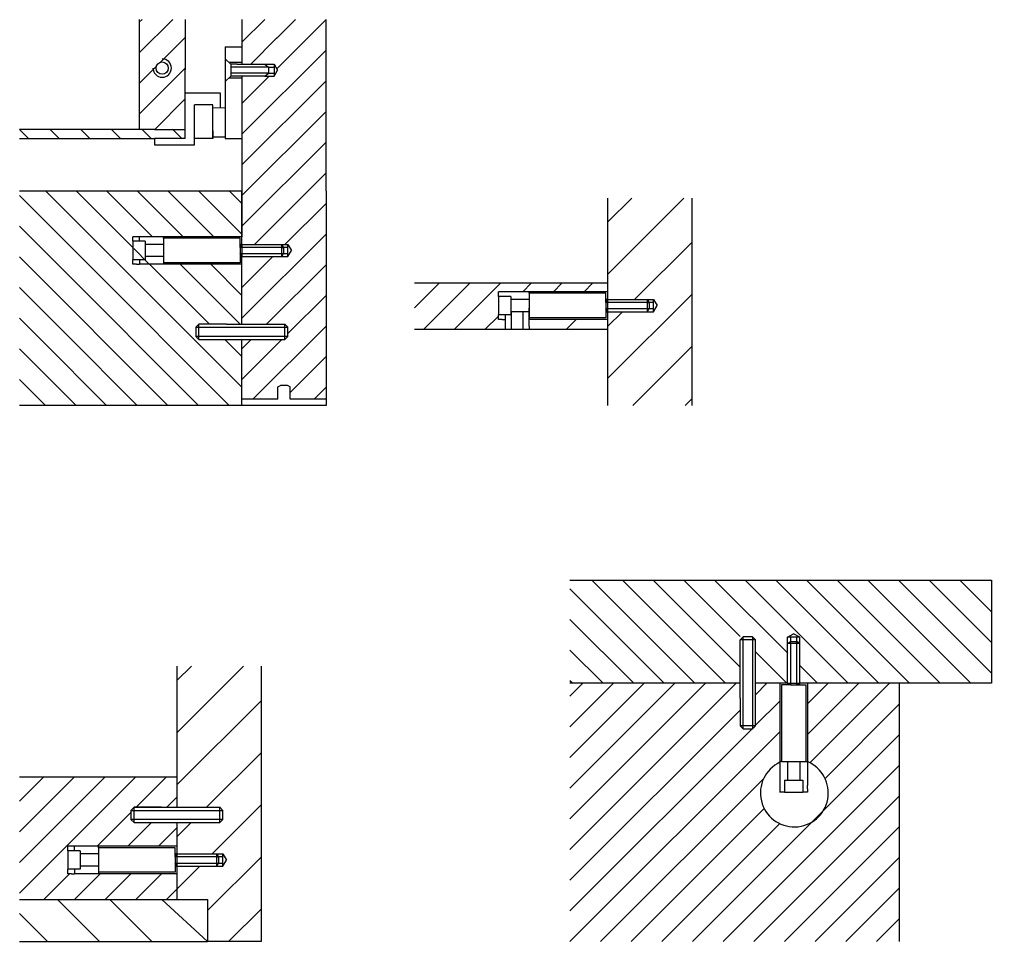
# Model space of a CAD drawing. Header units: millimetres. Extents: x -1335 to 2991, y -7 to 1980.
# Drawn here: x 1841.22 to 1872.93, y 1450.6 to 1480.68 of the extents above; entities that cross this region are included whole.
import ezdxf

# ---------------------------------------------------------------- set-up
doc = ezdxf.new("R2010")
doc.units = ezdxf.units.MM
doc.layers.get('0').update_dxf_attribs({"color": 8})
for name, color, linetype in [('Campiture', 1, 'Continuous'), ('filatura', 8, 'Continuous'), ('Incastri', 4, 'Continuous'), ('tratteggio', 5, 'Continuous'), ('Viti', 6, 'Continuous')]:
    doc.layers.add(name, color=color, linetype=linetype)

msp = doc.modelspace()

# ---------------------------------------------------------------- hatches: boundary and pattern name
at = {"layer": 'Campiture'}
h = msp.add_hatch(dxfattribs=at)
h.set_pattern_fill('JIS_WOOD', color=256, scale=1.7)
h.set_pattern_definition([(45, (1053.7532, 1372.4636), (-0.85, 0.85), [])])
h.paths.add_polyline_path([(1860.407, 1470.886), (1860.396, 1470.898), (1857.849, 1470.898), (1857.849, 1470.678), (1857.849, 1470.578), (1860.407, 1470.578)])

# ---------------------------------------------------------------- linework, layer by layer
at = {"color": 175, "linetype": 'Continuous'}
for p, q in [((1845.13, 1480.588), (1845.224, 1480.682)), ((1844.922, 1473.24), (1844.782, 1473.38)), ((1848.48, 1472.938), (1848.486, 1472.944)), ((1848.48, 1472.682), (1848.469, 1472.694)), ((1860.407, 1471.142), (1860.413, 1471.148)), ((1860.407, 1470.886), (1860.396, 1470.898)), ((1866.683, 1459.03), (1866.677, 1459.035)), ((1866.939, 1459.03), (1866.927, 1459.018)), ((1846.362, 1453.056), (1846.368, 1453.062)), ((1846.362, 1452.8), (1846.35, 1452.812))]:
    msp.add_line(p, q, dxfattribs=at)
for p, q in [((1845.13, 1480.682), (1845.13, 1477.494)), ((1846.63, 1480.682), (1846.63, 1479.044)), ((1848.48, 1480.682), (1848.48, 1479.228)), ((1851.224, 1475.094), (1851.224, 1480.682)), ((1847.93, 1479.794), (1847.93, 1476.794)), ((1847.93, 1479.794), (1848.48, 1479.794)), ((1846.63, 1477.094), (1846.63, 1479.044)), ((1848.48, 1478.828), (1848.48, 1475.094)), ((1847.78, 1478.281), (1846.63, 1478.281)), ((1847.78, 1477.793), (1847.78, 1478.281)), ((1847.53, 1477.894), (1846.93, 1477.895)), ((1846.93, 1476.594), (1846.93, 1477.895)), ((1847.53, 1477.044), (1847.53, 1477.894)), ((1847.53, 1476.794), (1847.53, 1477.894)), ((1847.93, 1477.794), (1847.53, 1477.792)), ((1845.13, 1477.494), (1845.13, 1477.294)), ((1845.13, 1477.094), (1841.224, 1477.094)), ((1845.13, 1477.294), (1845.13, 1477.094)), ((1845.63, 1477.094), (1845.13, 1477.094)), ((1845.63, 1477.094), (1846.63, 1477.094)), ((1846.63, 1476.794), (1846.63, 1477.094)), ((1847.53, 1477.044), (1847.53, 1476.794)), ((1841.224, 1476.794), (1845.63, 1476.794)), ((1846.63, 1476.794), (1845.63, 1476.794)), ((1845.63, 1476.794), (1845.63, 1476.594)), ((1847.53, 1476.794), (1846.93, 1476.794)), ((1847.93, 1476.844), (1847.53, 1476.844)), ((1847.93, 1476.794), (1848.48, 1476.794)), ((1845.63, 1476.594), (1846.93, 1476.594)), ((1841.224, 1475.094), (1848.48, 1475.094)), ((1848.48, 1473.344), (1848.48, 1475.094)), ((1848.48, 1475.094), (1848.48, 1473.594)), ((1851.224, 1475.094), (1851.224, 1468.094)), ((1860.407, 1474.852), (1860.407, 1471.548)), ((1863.151, 1474.852), (1863.151, 1468.094)), ((1845.14, 1473.594), (1844.921, 1473.594)), ((1845.922, 1473.594), (1845.14, 1473.594)), ((1848.48, 1473.594), (1845.922, 1473.594)), ((1845.922, 1473.544), (1845.922, 1473.594)), ((1848.48, 1470.744), (1848.48, 1472.944)), ((1845.922, 1472.744), (1845.922, 1472.694)), ((1860.407, 1472.078), (1854.115, 1472.078)), ((1860.407, 1472.098), (1860.407, 1471.798)), ((1857.067, 1471.798), (1856.848, 1471.798)), ((1857.849, 1471.798), (1857.067, 1471.798)), ((1860.407, 1471.798), (1857.849, 1471.798)), ((1857.849, 1471.748), (1857.849, 1471.798)), ((1857.249, 1471.048), (1857.067, 1471.048)), ((1857.067, 1471.048), (1857.067, 1470.898)), ((1860.407, 1471.148), (1860.407, 1468.094)), ((1857.067, 1470.898), (1857.067, 1470.898)), ((1857.849, 1470.948), (1857.849, 1470.898)), ((1857.849, 1470.678), (1857.849, 1470.578)), ((1854.115, 1470.578), (1860.407, 1470.578)), ((1848.48, 1468.094), (1848.48, 1470.244)), ((1849.652, 1468.694), (1849.739, 1468.744)), ((1849.966, 1468.744), (1849.739, 1468.744)), ((1850.052, 1468.694), (1849.966, 1468.744)), ((1849.652, 1468.294), (1849.652, 1468.694)), ((1850.052, 1468.294), (1850.052, 1468.694)), ((1849.652, 1468.294), (1848.48, 1468.294)), ((1851.224, 1468.294), (1850.052, 1468.294)), ((1851.224, 1468.094), (1841.224, 1468.094)), ((1859.179, 1462.39), (1872.933, 1462.39)), ((1872.933, 1462.39), (1872.933, 1459.03)), ((1846.362, 1459.588), (1846.362, 1454.983)), ((1849.106, 1459.588), (1849.106, 1450.603)), ((1864.733, 1459.03), (1859.179, 1459.03)), ((1866.283, 1459.03), (1865.233, 1459.03)), ((1869.933, 1459.03), (1866.683, 1459.03)), ((1872.933, 1459.03), (1869.933, 1459.03)), ((1869.933, 1450.603), (1869.933, 1459.03)), ((1866.027, 1456.472), (1866.027, 1455.689)), ((1866.877, 1456.472), (1866.927, 1456.472)), ((1866.927, 1456.472), (1866.927, 1455.689)), ((1841.224, 1455.977), (1846.362, 1455.978)), ((1866.027, 1455.689), (1866.027, 1455.47)), ((1866.177, 1455.472), (1866.027, 1455.472)), ((1866.177, 1455.472), (1866.777, 1455.472)), ((1866.927, 1455.472), (1866.777, 1455.472)), ((1866.927, 1455.589), (1866.927, 1455.689)), ((1866.927, 1455.589), (1866.927, 1455.472)), ((1846.362, 1454.483), (1846.362, 1453.462)), ((1846.362, 1454.483), (1846.362, 1453.462)), ((1843.804, 1453.712), (1843.022, 1453.712)), ((1843.022, 1453.562), (1843.022, 1453.712)), ((1846.362, 1453.712), (1843.804, 1453.712)), ((1843.022, 1452.962), (1843.022, 1452.812)), ((1846.362, 1453.062), (1846.362, 1451.973)), ((1846.362, 1453.062), (1846.362, 1451.978)), ((1846.362, 1452.983), (1846.362, 1452.733)), ((1842.922, 1452.812), (1843.022, 1452.812)), ((1841.224, 1451.973), (1846.362, 1451.973)), ((1846.362, 1451.973), (1847.362, 1451.973)), ((1847.362, 1451.973), (1847.362, 1450.603)), ((1841.224, 1450.603), (1847.362, 1450.603)), ((1849.106, 1450.603), (1847.362, 1450.603))]:
    msp.add_line(p, q)
msp.add_circle((1845.88, 1479.094), 0.2)
msp.add_circle((1845.88, 1479.094), 0.2)
msp.add_circle((1845.88, 1479.094), 0.2)
at = {"layer": 'Campiture', "linetype": 'Continuous'}
for p, q in [((1845.13, 1479.588), (1846.224, 1480.682)), ((1848.48, 1479.938), (1849.224, 1480.682)), ((1849.605, 1480.063), (1850.224, 1480.682)), ((1849.618, 1479.076), (1851.224, 1480.682)), ((1845.829, 1479.287), (1846.63, 1480.088)), ((1848.77, 1479.228), (1849.62, 1480.078)), ((1848.48, 1476.938), (1851.224, 1479.682)), ((1845.13, 1478.588), (1845.687, 1479.145)), ((1845.13, 1477.588), (1846.63, 1479.088)), ((1848.48, 1477.938), (1849.37, 1478.828)), ((1848.48, 1475.938), (1851.224, 1478.682)), ((1845.636, 1477.094), (1846.63, 1478.088)), ((1848.48, 1474.938), (1851.224, 1477.682)), ((1841.519, 1476.799), (1841.224, 1477.094)), ((1842.519, 1476.799), (1842.219, 1477.099)), ((1843.519, 1476.799), (1843.219, 1477.099)), ((1844.519, 1476.799), (1844.219, 1477.099)), ((1845.519, 1476.799), (1845.219, 1477.099)), ((1846.519, 1476.799), (1846.219, 1477.099)), ((1848.48, 1473.938), (1851.224, 1476.682)), ((1848.886, 1473.344), (1851.224, 1475.682)), ((1844.469, 1472.694), (1842.069, 1475.094)), ((1844.782, 1473.38), (1843.069, 1475.094)), ((1845.569, 1473.594), (1844.069, 1475.094)), ((1846.569, 1473.594), (1845.069, 1475.094)), ((1847.569, 1473.594), (1846.069, 1475.094)), ((1848.48, 1473.682), (1847.069, 1475.094)), ((1848.48, 1474.682), (1848.069, 1475.094)), ((1843.469, 1472.694), (1841.224, 1474.938)), ((1860.407, 1474.066), (1861.194, 1474.852)), ((1860.407, 1472.366), (1862.894, 1474.852)), ((1849.886, 1473.344), (1851.224, 1474.682)), ((1842.469, 1472.694), (1841.224, 1473.938)), ((1848.48, 1470.938), (1851.224, 1473.682)), ((1861.29, 1471.548), (1863.151, 1473.41)), ((1846.069, 1468.094), (1841.224, 1472.938)), ((1848.48, 1471.938), (1849.486, 1472.944)), ((1847.069, 1468.094), (1842.469, 1472.694)), ((1848.069, 1468.094), (1843.469, 1472.694)), ((1848.48, 1468.682), (1844.469, 1472.694)), ((1847.419, 1470.744), (1845.469, 1472.694)), ((1848.419, 1470.744), (1846.469, 1472.694)), ((1848.48, 1471.682), (1847.469, 1472.694)), ((1849.286, 1470.744), (1851.224, 1472.682)), ((1842.724, 1470.438), (1841.224, 1471.938)), ((1854.115, 1471.273), (1854.919, 1472.078)), ((1854.419, 1470.578), (1855.919, 1472.078)), ((1855.419, 1470.578), (1856.919, 1472.078)), ((1857.64, 1471.798), (1857.919, 1472.078)), ((1858.64, 1471.798), (1858.919, 1472.078)), ((1859.64, 1471.798), (1859.919, 1472.078)), ((1849.98, 1470.438), (1851.224, 1471.682)), ((1860.407, 1468.966), (1863.151, 1471.71)), ((1856.419, 1470.578), (1856.849, 1471.008)), ((1860.407, 1470.666), (1860.89, 1471.148)), ((1841.919, 1470.244), (1841.224, 1470.938)), ((1848.836, 1468.294), (1851.224, 1470.682)), ((1845.069, 1468.094), (1842.724, 1470.438)), ((1844.069, 1468.094), (1841.919, 1470.244)), ((1848.48, 1469.682), (1847.919, 1470.244)), ((1848.48, 1469.938), (1848.786, 1470.244)), ((1848.48, 1468.938), (1849.786, 1470.244)), ((1861.235, 1468.094), (1863.151, 1470.01)), ((1843.069, 1468.094), (1841.224, 1469.938)), ((1850.052, 1468.51), (1851.224, 1469.682)), ((1842.069, 1468.094), (1841.224, 1468.938)), ((1850.836, 1468.294), (1851.224, 1468.682)), ((1862.935, 1468.094), (1863.151, 1468.31)), ((1862.259, 1459.03), (1859.179, 1462.109)), ((1863.259, 1459.03), (1859.899, 1462.39)), ((1864.259, 1459.03), (1860.899, 1462.39)), ((1864.733, 1459.556), (1861.899, 1462.39)), ((1864.738, 1460.551), (1862.899, 1462.39)), ((1866.283, 1460.006), (1863.899, 1462.39)), ((1868.259, 1459.03), (1864.899, 1462.39)), ((1868.233, 1460.056), (1865.899, 1462.39)), ((1869.683, 1459.606), (1866.899, 1462.39)), ((1871.259, 1459.03), (1867.899, 1462.39)), ((1872.259, 1459.03), (1868.899, 1462.39)), ((1872.933, 1459.356), (1869.899, 1462.39)), ((1872.933, 1460.356), (1870.899, 1462.39)), ((1872.933, 1461.356), (1871.899, 1462.39)), ((1861.259, 1459.03), (1859.179, 1461.109)), ((1860.259, 1459.03), (1859.179, 1460.109)), ((1866.259, 1459.03), (1865.233, 1460.056)), ((1869.259, 1459.03), (1868.233, 1460.056)), ((1846.362, 1459.116), (1846.834, 1459.588)), ((1846.362, 1457.416), (1848.534, 1459.588)), ((1867.259, 1459.03), (1866.683, 1459.606)), ((1870.259, 1459.03), (1869.683, 1459.606)), ((1859.179, 1458.603), (1859.606, 1459.03)), ((1859.179, 1457.603), (1860.606, 1459.03)), ((1859.179, 1456.603), (1861.606, 1459.03)), ((1859.179, 1455.603), (1862.606, 1459.03)), ((1859.179, 1454.603), (1863.606, 1459.03)), ((1859.179, 1453.603), (1864.606, 1459.03)), ((1865.233, 1458.656), (1865.606, 1459.03)), ((1866.933, 1458.356), (1867.606, 1459.03)), ((1866.933, 1457.356), (1868.606, 1459.03)), ((1867.01, 1456.433), (1869.606, 1459.03)), ((1846.362, 1455.716), (1849.106, 1458.46)), ((1865.233, 1457.656), (1866.033, 1458.456)), ((1859.179, 1452.603), (1864.733, 1458.156)), ((1859.179, 1451.603), (1865.122, 1457.545)), ((1859.179, 1450.603), (1866.033, 1457.456)), ((1863.179, 1450.603), (1869.933, 1457.356)), ((1847.329, 1454.983), (1849.106, 1456.76)), ((1864.179, 1450.603), (1869.933, 1456.356)), ((1841.224, 1454.178), (1843.023, 1455.978)), ((1841.224, 1453.178), (1844.023, 1455.978)), ((1841.224, 1452.178), (1845.023, 1455.978)), ((1841.224, 1455.178), (1842.023, 1455.977)), ((1845.029, 1454.983), (1846.023, 1455.978)), ((1860.179, 1450.603), (1865.501, 1455.925)), ((1846.029, 1454.983), (1846.362, 1455.316)), ((1865.179, 1450.603), (1869.933, 1455.356)), ((1843.758, 1453.712), (1844.862, 1454.816)), ((1847.508, 1453.462), (1849.106, 1455.06)), ((1861.179, 1450.603), (1865.518, 1454.942)), ((1844.758, 1453.712), (1845.529, 1454.483)), ((1846.362, 1454.016), (1846.829, 1454.483)), ((1845.758, 1453.712), (1846.362, 1454.316)), ((1862.179, 1450.603), (1866.027, 1454.45)), ((1866.179, 1450.603), (1869.933, 1454.356)), ((1847.362, 1451.616), (1849.106, 1453.36)), ((1867.179, 1450.603), (1869.933, 1453.356)), ((1846.362, 1452.316), (1847.108, 1453.062)), ((1842.018, 1451.973), (1842.858, 1452.812)), ((1843.018, 1451.973), (1843.858, 1452.812)), ((1844.018, 1451.973), (1844.858, 1452.812)), ((1845.018, 1451.973), (1845.858, 1452.812)), ((1846.018, 1451.973), (1846.362, 1452.316)), ((1868.179, 1450.603), (1869.933, 1452.356)), ((1843.84, 1450.603), (1842.47, 1451.973)), ((1845.54, 1450.603), (1844.17, 1451.973)), ((1847.362, 1450.603), (1845.87, 1451.973)), ((1848.048, 1450.603), (1849.106, 1451.66)), ((1842.14, 1450.603), (1841.224, 1451.518)), ((1869.179, 1450.603), (1869.933, 1451.356))]:
    msp.add_line(p, q, dxfattribs=at)
at = {"layer": 'Campiture'}
for p, q in [((1867.501, 1455.925), (1869.933, 1458.356)), ((1867.439, 1454.862), (1869.933, 1457.356))]:
    msp.add_line(p, q, dxfattribs=at)
at = {"layer": 'filatura'}
for p, q in [((1866.277, 1459.03), (1866.677, 1459.03)), ((1846.362, 1453.462), (1846.362, 1453.062))]:
    msp.add_line(p, q, dxfattribs=at)
msp.add_arc((1845.88, 1479.094), 0.3, 180, 90, dxfattribs=at)
at = {"layer": 'Incastri'}
for p, q in [((1848.48, 1479.278), (1848.065, 1479.278)), ((1848.065, 1478.778), (1848.48, 1478.778)), ((1848.48, 1473.594), (1844.922, 1473.594)), ((1844.922, 1473.444), (1844.922, 1473.594)), ((1844.922, 1473.444), (1844.922, 1472.844)), ((1844.922, 1472.694), (1844.922, 1472.844)), ((1845.04, 1472.694), (1844.922, 1472.694)), ((1845.04, 1472.694), (1845.14, 1472.694)), ((1845.922, 1472.694), (1845.14, 1472.694)), ((1848.48, 1472.694), (1845.922, 1472.694)), ((1860.407, 1471.798), (1856.849, 1471.798)), ((1856.849, 1471.648), (1856.849, 1471.798)), ((1856.849, 1471.648), (1856.849, 1471.048)), ((1856.849, 1470.898), (1856.849, 1471.048)), ((1857.267, 1471.148), (1857.267, 1470.578)), ((1857.649, 1471.148), (1857.649, 1470.578)), ((1857.849, 1470.678), (1857.849, 1471.265)), ((1856.967, 1470.898), (1856.849, 1470.898)), ((1856.967, 1470.898), (1857.067, 1470.898)), ((1857.067, 1470.898), (1857.067, 1470.578)), ((1860.407, 1470.898), (1857.849, 1470.898)), ((1843.022, 1453.712), (1842.803, 1453.712)), ((1842.804, 1453.562), (1842.804, 1453.712)), ((1846.362, 1453.712), (1842.804, 1453.712)), ((1842.804, 1453.562), (1842.804, 1452.962)), ((1842.804, 1452.812), (1842.804, 1452.962)), ((1842.922, 1452.812), (1842.804, 1452.812)), ((1843.804, 1452.812), (1843.022, 1452.812)), ((1846.362, 1452.812), (1843.804, 1452.812))]:
    msp.add_line(p, q, dxfattribs=at)
at = {"layer": 'Incastri', "linetype": 'Continuous'}
msp.add_line((1859.259, 1459.03), (1859.179, 1459.109), dxfattribs=at)
at = {"layer": 'tratteggio', "color": 175, "linetype": 'Continuous'}
msp.add_line((1865.259, 1459.03), (1865.233, 1459.056), dxfattribs=at)
at = {"layer": 'Viti'}
for p, q in [((1848.12, 1479.228), (1847.93, 1479.401)), ((1848.12, 1479.228), (1848.12, 1478.828)), ((1848.33, 1479.228), (1848.12, 1479.228)), ((1848.33, 1479.228), (1848.73, 1479.228)), ((1848.73, 1479.228), (1849.03, 1479.228)), ((1849.03, 1479.228), (1849.233, 1479.228)), ((1849.233, 1479.228), (1849.343, 1479.128)), ((1849.233, 1479.228), (1849.53, 1479.228)), ((1849.53, 1479.228), (1849.646, 1479.028)), ((1849.53, 1479.228), (1849.53, 1478.828)), ((1849.343, 1479.128), (1848.12, 1479.128)), ((1849.343, 1478.928), (1848.12, 1478.928)), ((1849.233, 1478.828), (1849.343, 1478.928)), ((1849.343, 1479.128), (1849.53, 1479.128)), ((1849.343, 1479.128), (1849.343, 1478.928)), ((1849.343, 1478.928), (1849.53, 1478.928)), ((1849.53, 1478.828), (1849.646, 1479.028)), ((1848.12, 1478.828), (1847.93, 1478.655)), ((1849.233, 1478.828), (1848.12, 1478.828)), ((1849.233, 1478.828), (1849.53, 1478.828)), ((1845.14, 1473.444), (1845.14, 1473.594)), ((1848.422, 1473.544), (1845.922, 1473.544)), ((1845.922, 1473.544), (1845.922, 1472.744)), ((1848.422, 1473.344), (1848.422, 1473.544)), ((1845.322, 1473.444), (1844.922, 1473.444)), ((1845.322, 1473.444), (1845.14, 1473.444)), ((1845.322, 1473.444), (1845.322, 1473.344)), ((1845.922, 1473.344), (1845.322, 1473.344)), ((1845.322, 1473.344), (1845.322, 1472.935)), ((1848.48, 1473.344), (1848.422, 1473.244)), ((1848.422, 1473.244), (1848.422, 1473.344)), ((1848.48, 1473.344), (1848.422, 1473.344)), ((1849.78, 1473.244), (1848.422, 1473.244)), ((1848.422, 1473.244), (1848.422, 1473.044)), ((1848.48, 1473.344), (1849.78, 1473.344)), ((1848.48, 1473.344), (1848.48, 1472.944)), ((1849.78, 1472.944), (1849.78, 1473.344)), ((1849.78, 1473.344), (1849.98, 1473.344)), ((1849.78, 1473.344), (1849.838, 1473.244)), ((1849.78, 1473.244), (1849.838, 1473.244)), ((1849.98, 1473.244), (1849.838, 1473.244)), ((1849.838, 1473.244), (1849.838, 1473.044)), ((1849.98, 1472.944), (1849.98, 1473.344)), ((1849.98, 1473.344), (1850.096, 1473.144)), ((1845.922, 1472.944), (1845.322, 1472.944)), ((1845.322, 1472.935), (1845.322, 1472.844)), ((1848.422, 1473.044), (1849.78, 1473.044)), ((1848.48, 1472.944), (1848.422, 1473.044)), ((1848.422, 1473.044), (1848.422, 1472.944)), ((1848.422, 1472.944), (1848.422, 1472.744)), ((1848.422, 1472.944), (1848.48, 1472.944)), ((1848.48, 1472.944), (1849.78, 1472.944)), ((1849.78, 1472.944), (1849.838, 1473.044)), ((1849.78, 1473.044), (1849.838, 1473.044)), ((1849.78, 1472.944), (1849.98, 1472.944)), ((1849.838, 1473.044), (1849.98, 1473.044)), ((1849.98, 1472.944), (1850.096, 1473.144)), ((1845.322, 1472.844), (1844.922, 1472.844)), ((1845.322, 1472.844), (1845.14, 1472.844)), ((1845.14, 1472.844), (1845.14, 1472.694)), ((1848.422, 1472.744), (1845.922, 1472.744)), ((1857.249, 1471.648), (1856.849, 1471.648)), ((1857.249, 1471.648), (1857.067, 1471.648)), ((1857.249, 1471.648), (1857.249, 1471.548)), ((1860.349, 1471.748), (1857.849, 1471.748)), ((1857.849, 1471.748), (1857.849, 1470.948)), ((1860.349, 1471.548), (1860.349, 1471.748)), ((1857.849, 1471.548), (1857.249, 1471.548)), ((1857.249, 1471.548), (1857.249, 1471.139)), ((1860.407, 1471.548), (1860.349, 1471.448)), ((1860.349, 1471.448), (1860.349, 1471.548)), ((1860.407, 1471.548), (1860.349, 1471.548)), ((1861.707, 1471.448), (1860.349, 1471.448)), ((1860.349, 1471.448), (1860.349, 1471.248)), ((1860.407, 1471.548), (1861.707, 1471.548)), ((1860.407, 1471.548), (1860.407, 1471.148)), ((1861.707, 1471.148), (1861.707, 1471.548)), ((1861.707, 1471.548), (1861.907, 1471.548)), ((1861.707, 1471.548), (1861.765, 1471.448)), ((1861.707, 1471.448), (1861.765, 1471.448)), ((1861.907, 1471.448), (1861.765, 1471.448)), ((1861.765, 1471.448), (1861.765, 1471.248)), ((1861.907, 1471.148), (1861.907, 1471.548)), ((1861.907, 1471.548), (1862.023, 1471.348)), ((1861.907, 1471.148), (1862.023, 1471.348)), ((1857.249, 1471.048), (1856.849, 1471.048)), ((1857.849, 1471.148), (1857.249, 1471.148)), ((1857.249, 1471.139), (1857.249, 1471.048)), ((1860.349, 1471.248), (1861.707, 1471.248)), ((1860.407, 1471.148), (1860.349, 1471.248)), ((1860.349, 1471.248), (1860.349, 1471.148)), ((1860.349, 1471.148), (1860.349, 1470.948)), ((1860.349, 1471.148), (1860.407, 1471.148)), ((1860.407, 1471.148), (1861.707, 1471.148)), ((1861.707, 1471.148), (1861.765, 1471.248)), ((1861.707, 1471.248), (1861.765, 1471.248)), ((1861.707, 1471.148), (1861.907, 1471.148)), ((1861.765, 1471.248), (1861.907, 1471.248)), ((1846.98, 1470.644), (1847.08, 1470.744)), ((1846.98, 1470.644), (1846.98, 1470.344)), ((1846.98, 1470.644), (1849.98, 1470.644)), ((1847.98, 1470.744), (1847.08, 1470.744)), ((1847.08, 1470.244), (1847.08, 1470.744)), ((1847.98, 1470.744), (1849.88, 1470.744)), ((1849.88, 1470.744), (1849.98, 1470.644)), ((1849.88, 1470.244), (1849.88, 1470.744)), ((1849.98, 1470.344), (1849.98, 1470.644)), ((1860.349, 1470.948), (1857.849, 1470.948)), ((1849.98, 1470.344), (1846.98, 1470.344)), ((1847.08, 1470.244), (1846.98, 1470.344)), ((1849.88, 1470.244), (1849.98, 1470.344)), ((1847.08, 1470.244), (1849.88, 1470.244)), ((1864.733, 1460.445), (1864.833, 1460.545)), ((1865.133, 1460.545), (1864.833, 1460.545)), ((1864.833, 1457.545), (1864.833, 1460.545)), ((1865.133, 1460.545), (1865.133, 1457.545)), ((1865.233, 1460.445), (1865.133, 1460.545)), ((1866.277, 1460.53), (1866.477, 1460.645)), ((1866.677, 1460.53), (1866.277, 1460.53)), ((1866.277, 1460.33), (1866.277, 1460.53)), ((1866.377, 1460.53), (1866.377, 1460.387)), ((1866.677, 1460.53), (1866.477, 1460.645)), ((1866.577, 1460.387), (1866.577, 1460.53)), ((1866.677, 1460.33), (1866.677, 1460.53)), ((1864.733, 1458.545), (1864.733, 1460.445)), ((1865.233, 1460.445), (1864.733, 1460.445)), ((1865.233, 1457.645), (1865.233, 1460.445)), ((1866.277, 1460.33), (1866.377, 1460.387)), ((1866.677, 1460.33), (1866.277, 1460.33)), ((1866.277, 1459.03), (1866.277, 1460.33)), ((1866.377, 1460.387), (1866.577, 1460.387)), ((1866.377, 1460.33), (1866.377, 1460.387)), ((1866.377, 1460.33), (1866.377, 1458.972)), ((1866.677, 1460.33), (1866.577, 1460.387)), ((1866.577, 1460.33), (1866.577, 1460.387)), ((1866.577, 1458.972), (1866.577, 1460.33)), ((1866.677, 1459.03), (1866.677, 1460.33)), ((1866.027, 1459.03), (1866.027, 1456.472)), ((1866.027, 1459.03), (1866.027, 1455.472)), ((1866.277, 1458.972), (1866.077, 1458.972)), ((1866.077, 1458.972), (1866.077, 1456.472)), ((1866.277, 1459.03), (1866.377, 1458.972)), ((1866.277, 1459.03), (1866.277, 1458.972)), ((1866.377, 1458.972), (1866.277, 1458.972)), ((1866.377, 1458.972), (1866.577, 1458.972)), ((1866.677, 1459.03), (1866.577, 1458.972)), ((1866.577, 1458.972), (1866.677, 1458.972)), ((1866.677, 1458.972), (1866.677, 1459.03)), ((1866.677, 1458.972), (1866.877, 1458.972)), ((1866.877, 1458.972), (1866.877, 1456.472)), ((1866.927, 1459.03), (1866.927, 1456.472)), ((1864.733, 1458.545), (1864.733, 1457.645)), ((1864.833, 1457.545), (1864.733, 1457.645)), ((1865.233, 1457.645), (1864.733, 1457.645)), ((1865.233, 1457.645), (1865.133, 1457.545)), ((1864.833, 1457.545), (1865.133, 1457.545)), ((1866.077, 1456.472), (1866.027, 1456.472)), ((1866.077, 1456.472), (1866.877, 1456.472)), ((1866.277, 1456.472), (1866.277, 1455.872)), ((1866.677, 1456.472), (1866.677, 1455.872)), ((1866.177, 1455.872), (1866.177, 1455.472)), ((1866.177, 1455.872), (1866.277, 1455.872)), ((1866.177, 1455.872), (1866.177, 1455.689)), ((1866.277, 1455.872), (1866.686, 1455.872)), ((1866.686, 1455.872), (1866.777, 1455.872)), ((1866.777, 1455.872), (1866.777, 1455.472)), ((1866.777, 1455.872), (1866.777, 1455.689)), ((1844.862, 1454.883), (1844.962, 1454.983)), ((1844.862, 1454.883), (1844.862, 1454.583)), ((1844.862, 1454.883), (1847.862, 1454.883)), ((1844.962, 1454.983), (1846.362, 1454.983)), ((1845.862, 1454.983), (1844.962, 1454.983)), ((1844.962, 1454.483), (1844.962, 1454.983)), ((1845.862, 1454.983), (1847.762, 1454.983)), ((1847.762, 1454.983), (1847.862, 1454.883)), ((1847.762, 1454.483), (1847.762, 1454.983)), ((1847.862, 1454.583), (1847.862, 1454.883)), ((1847.862, 1454.583), (1844.862, 1454.583)), ((1844.962, 1454.483), (1844.862, 1454.583)), ((1844.962, 1454.483), (1847.762, 1454.483)), ((1847.762, 1454.483), (1847.862, 1454.583)), ((1843.204, 1453.562), (1842.804, 1453.562)), ((1843.204, 1453.562), (1843.022, 1453.562)), ((1843.204, 1453.562), (1843.204, 1453.462)), ((1843.804, 1453.662), (1843.804, 1453.712)), ((1846.304, 1453.662), (1843.804, 1453.662)), ((1843.804, 1453.662), (1843.804, 1452.862)), ((1846.304, 1453.462), (1846.304, 1453.662)), ((1843.804, 1453.462), (1843.204, 1453.462)), ((1843.204, 1453.462), (1843.204, 1453.053)), ((1846.362, 1453.462), (1846.304, 1453.362)), ((1846.304, 1453.362), (1846.304, 1453.462)), ((1846.362, 1453.462), (1846.304, 1453.462)), ((1847.662, 1453.362), (1846.304, 1453.362)), ((1846.304, 1453.362), (1846.304, 1453.162)), ((1846.362, 1453.462), (1847.662, 1453.462)), ((1847.662, 1453.062), (1847.662, 1453.462)), ((1847.662, 1453.462), (1847.862, 1453.462)), ((1847.662, 1453.462), (1847.72, 1453.362)), ((1847.662, 1453.362), (1847.72, 1453.362)), ((1847.862, 1453.362), (1847.72, 1453.362)), ((1847.72, 1453.362), (1847.72, 1453.162)), ((1847.862, 1453.062), (1847.862, 1453.462)), ((1847.862, 1453.462), (1847.977, 1453.262)), ((1847.862, 1453.062), (1847.977, 1453.262)), ((1843.204, 1452.962), (1842.804, 1452.962)), ((1843.204, 1452.962), (1843.022, 1452.962)), ((1843.804, 1453.062), (1843.204, 1453.062)), ((1843.204, 1453.053), (1843.204, 1452.962)), ((1846.304, 1453.162), (1847.662, 1453.162)), ((1846.362, 1453.062), (1846.304, 1453.162)), ((1846.304, 1453.162), (1846.304, 1453.062)), ((1846.304, 1453.062), (1846.304, 1452.862)), ((1846.304, 1453.062), (1846.362, 1453.062)), ((1846.362, 1453.062), (1847.662, 1453.062)), ((1847.662, 1453.062), (1847.72, 1453.162)), ((1847.662, 1453.162), (1847.72, 1453.162)), ((1847.662, 1453.062), (1847.862, 1453.062)), ((1847.72, 1453.162), (1847.862, 1453.162)), ((1846.304, 1452.862), (1843.804, 1452.862)), ((1843.804, 1452.862), (1843.804, 1452.812))]:
    msp.add_line(p, q, dxfattribs=at)
at = {"layer": 'Viti', "color": 175, "linetype": 'Continuous'}
msp.add_line((1845.436, 1472.726), (1844.953, 1473.209), dxfattribs=at)
at = {"layer": 'Viti'}
msp.add_arc((1866.501, 1455.45), 1.107, 115.3739, 67.3777, dxfattribs=at)

doc.saveas('drawing.dxf')
